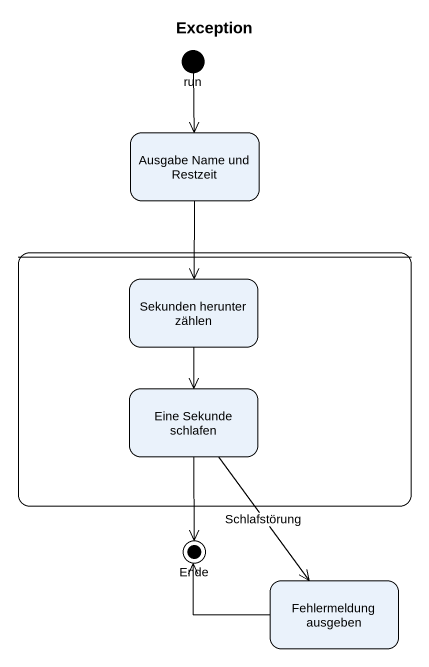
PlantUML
@startuml
title Exception
hide empty description
state run <<start>>
state "Ausgabe Name und Restzeit" as Ausgabe_Name_und_Restzeit
state " " as state1 {
  state "Sekunden herunter zählen" as Sekunden_herunter_zählen
  state "Eine Sekunde schlafen" as Eine_Sekunde_schlafen
}
state Ende <<end>>
state "Fehlermeldung ausgeben" as Fehlermeldung_ausgeben
run --> Ausgabe_Name_und_Restzeit
Ausgabe_Name_und_Restzeit --> Sekunden_herunter_zählen
Sekunden_herunter_zählen --> Eine_Sekunde_schlafen
Eine_Sekunde_schlafen --> Ende
Eine_Sekunde_schlafen --> Fehlermeldung_ausgeben : Schlafstörung
Fehlermeldung_ausgeben -left-> Ende
@enduml
